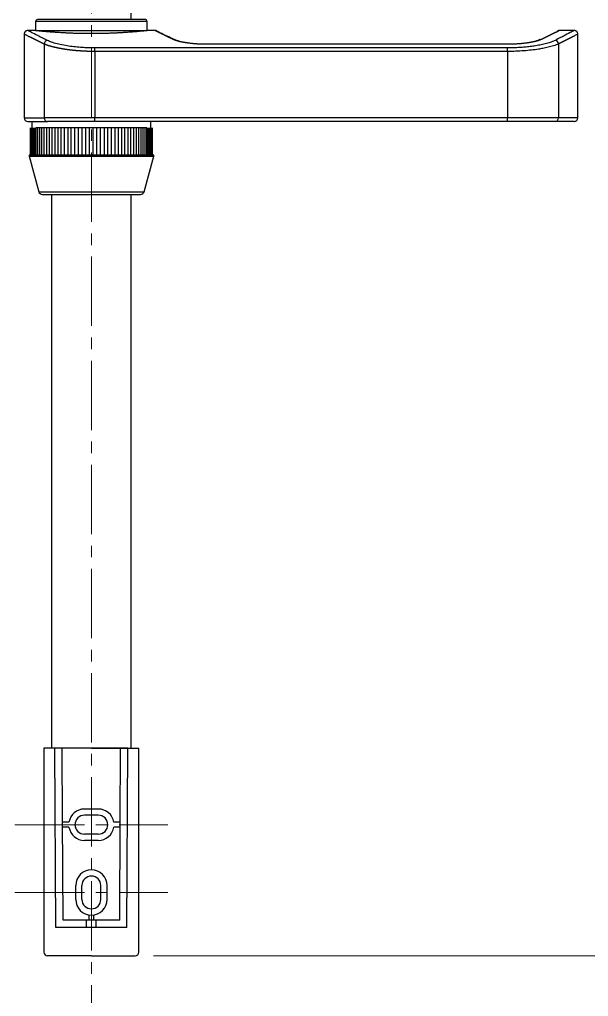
# Model space of a CAD drawing. Header units: millimetres. Extents: x 14 to 1202, y 28 to 1708.
# Drawn here: x 884.2 to 1040.2, y 414.2 to 682.3 of the extents above; entities that cross this region are included whole.
import ezdxf

# ---------------------------------------------------------------- set-up
doc = ezdxf.new("R2010")
doc.units = ezdxf.units.MM
doc.linetypes.add('CENTER2', pattern=[28.575, 19.05, -3.175, 3.175, -3.175])

msp = doc.modelspace()

# ---------------------------------------------------------------- linework, layer by layer
at = {"color": 1, "linetype": 'CENTER2', "lineweight": 18}
for p, q in [((903.85, 398.2), (903.85, 1137.52)), ((882.87, 461.34), (924.83, 461.34)), ((882.87, 442.74), (924.83, 442.74))]:
    msp.add_line(p, q, dxfattribs=at)
at = {"lineweight": 25}
for p, q in [((914.75, 682.34), (914.75, 833.33)), ((919.15, 681.84), (888.55, 681.84)), ((888.55, 681.84), (888.55, 679.34)), ((918.65, 682.34), (889.05, 682.34)), ((919.15, 679.34), (919.15, 681.84)), ((888.15, 679.34), (886.44, 679.34)), ((888.55, 679.34), (919.15, 679.34)), ((890.85, 679.34), (890.85, 679.07)), ((916.85, 679.07), (916.85, 679.34)), ((921.28, 679.34), (919.55, 679.34)), ((1036.26, 679.34), (1032.24, 679.34)), ((885.44, 678.38), (885.44, 655.34)), ((1037.26, 655.34), (1037.26, 678.36)), ((890.88, 675.61), (890.88, 655.34)), ((1018, 674.54), (904.79, 674.54)), ((904.79, 673.57), (904.79, 674.54)), ((904.79, 673.57), (904.79, 655.34)), ((1018, 673.57), (904.79, 673.57)), ((935.52, 675.57), (935.52, 675.55)), ((1018, 675.57), (935.52, 675.57)), ((1018, 675.55), (935.52, 675.55)), ((1018, 675.57), (1018, 675.55)), ((1018, 673.57), (1018, 674.54)), ((1018, 673.57), (1018, 655.34)), ((1031.96, 675.63), (1031.96, 655.34)), ((885.44, 655.34), (890.88, 655.34)), ((886.44, 654.34), (891.81, 654.34)), ((887.55, 654.34), (887.55, 652.64)), ((904.79, 655.34), (890.88, 655.34)), ((904.79, 654.34), (891.81, 654.34)), ((904.79, 654.34), (904.79, 655.34)), ((1018, 655.34), (904.79, 655.34)), ((1018, 654.34), (904.79, 654.34)), ((920.15, 652.64), (920.15, 654.34)), ((1018, 654.34), (1018, 655.34)), ((1031.96, 655.34), (1018, 655.34)), ((1031.03, 654.34), (1018, 654.34)), ((1036.26, 654.34), (1031.03, 654.34)), ((1037.26, 655.34), (1031.96, 655.34)), ((887.1, 652.64), (887.1, 645.14)), ((887.13, 652.64), (887.13, 645.14)), ((887.23, 652.64), (887.23, 645.14)), ((887.39, 652.64), (887.39, 645.14)), ((887.61, 652.64), (887.61, 645.14)), ((887.9, 652.64), (887.9, 645.14)), ((888.24, 652.64), (888.24, 645.14)), ((888.65, 652.64), (888.65, 645.14)), ((889.11, 652.64), (889.11, 645.14)), ((889.63, 652.64), (889.63, 645.14)), ((890.2, 652.64), (890.2, 645.14)), ((890.83, 652.64), (890.83, 645.14)), ((891.5, 652.64), (891.5, 645.14)), ((892.23, 652.64), (892.23, 645.14)), ((892.99, 652.64), (892.99, 645.14)), ((893.8, 652.64), (893.8, 645.14)), ((894.64, 652.64), (894.64, 645.14)), ((895.52, 652.64), (895.52, 645.14)), ((896.42, 652.64), (896.42, 645.14)), ((897.36, 652.64), (897.36, 645.14)), ((898.32, 645.14), (898.32, 652.64)), ((899.3, 645.14), (899.3, 652.64)), ((900.28, 645.14), (900.28, 652.64)), ((901.3, 645.14), (901.3, 652.64)), ((902.3, 645.14), (902.3, 652.64)), ((903.34, 645.14), (903.34, 652.64)), ((904.35, 645.14), (904.35, 652.64)), ((905.39, 645.14), (905.39, 652.64)), ((906.39, 645.14), (906.39, 652.64)), ((907.41, 645.14), (907.41, 652.64)), ((908.39, 645.14), (908.39, 652.64)), ((909.37, 645.14), (909.37, 652.64)), ((910.33, 645.14), (910.33, 652.64)), ((911.27, 645.14), (911.27, 652.64)), ((912.18, 645.14), (912.18, 652.64)), ((913.06, 645.14), (913.06, 652.64)), ((913.9, 645.14), (913.9, 652.64)), ((914.71, 645.14), (914.71, 652.64)), ((915.47, 645.14), (915.47, 652.64)), ((916.2, 645.14), (916.2, 652.64)), ((916.87, 645.14), (916.87, 652.64)), ((917.5, 645.14), (917.5, 652.64)), ((918.07, 645.14), (918.07, 652.64)), ((918.59, 645.14), (918.59, 652.64)), ((919.05, 645.14), (919.05, 652.64)), ((919.46, 645.14), (919.46, 652.64)), ((919.81, 645.14), (919.81, 652.64)), ((920.09, 645.14), (920.09, 652.64)), ((920.31, 645.14), (920.31, 652.64)), ((920.47, 645.14), (920.47, 652.64)), ((920.57, 645.14), (920.57, 652.64)), ((920.6, 645.14), (920.6, 652.64)), ((920.95, 645.14), (886.75, 645.14)), ((886.75, 645.14), (886.75, 644.84)), ((886.75, 644.84), (920.95, 644.84)), ((886.75, 644.84), (889.4, 635.08)), ((918.3, 635.08), (920.95, 644.84)), ((920.95, 644.84), (920.95, 645.14)), ((889.4, 635.08), (918.3, 635.08)), ((890.37, 634.34), (917.34, 634.34)), ((892.95, 634.35), (892.95, 482.34)), ((914.75, 482.34), (914.75, 634.35)), ((903.85, 482.34), (890.85, 482.34)), ((890.85, 482.34), (890.85, 426.34)), ((903.85, 482.34), (916.85, 482.34)), ((916.85, 426.34), (916.85, 482.34)), ((903.85, 425.34), (891.85, 425.34)), ((903.85, 425.34), (915.85, 425.34))]:
    msp.add_line(p, q, dxfattribs=at)
for p, q in [((913.85, 482.34), (893.85, 482.34)), ((894.1, 433.14), (893.85, 482.34)), ((895.95, 462.04), (895.85, 482.35)), ((911.75, 462.04), (911.85, 482.35)), ((913.6, 433.14), (913.85, 482.34)), ((905.75, 465.64), (901.95, 465.64)), ((905.75, 463.94), (901.95, 463.94)), ((897.71, 462.04), (895.94, 462.04)), ((896.09, 435.14), (895.95, 462.84)), ((911.76, 462.04), (909.99, 462.04)), ((911.61, 435.14), (911.75, 462.84)), ((897.71, 460.64), (895.95, 460.64)), ((905.75, 458.74), (901.95, 458.74)), ((911.76, 460.64), (909.99, 460.64)), ((905.75, 457.04), (901.95, 457.04)), ((899.55, 440.84), (899.55, 444.64)), ((901.25, 440.84), (901.25, 444.64)), ((906.45, 440.84), (906.45, 444.64)), ((908.15, 440.84), (908.15, 444.64)), ((911.61, 435.14), (896.09, 435.14)), ((902.5, 433.14), (902.5, 435.14)), ((903.2, 435.14), (903.2, 436.59)), ((904.5, 435.14), (904.5, 436.59)), ((905.2, 433.14), (905.2, 435.14)), ((913.6, 433.14), (894.1, 433.14))]:
    msp.add_line(p, q)
at = {"color": 3, "lineweight": 13}
msp.add_line((920.85, 425.34), (1078.72, 425.34), dxfattribs=at)
at = {"lineweight": 25}
for centre, radius, start, end in [((889.05, 681.84), 0.5, 90, 180), ((918.65, 681.84), 0.5, 0, 90), ((919.55, 679.14), 0.2, 90, 111.1303), ((886.44, 655.34), 1, 180, 270), ((1036.26, 655.34), 1, 270, 0), ((890.37, 635.34), 1, 195.1858, 270), ((917.34, 635.34), 1, 270, 344.8142), ((891.85, 426.34), 1, 180, 270), ((915.85, 426.34), 1, 270, 0)]:
    msp.add_arc(centre, radius, start, end, dxfattribs=at)
for centre, radius, start, end in [((901.95, 461.34), 4.3, 90, 170.6311), ((901.95, 461.34), 2.6, 90, 270), ((905.75, 461.34), 4.3, 9.3689, 90), ((905.75, 461.34), 2.6, 270, 90), ((901.95, 461.34), 4.3, 189.3689, 270), ((905.75, 461.34), 4.3, 270, 350.6311), ((903.85, 444.64), 4.3, 0, 180), ((903.85, 444.64), 2.6, 0, 180), ((903.85, 440.84), 4.3, 180, 0), ((903.85, 440.84), 2.6, 180, 0)]:
    msp.add_arc(centre, radius, start, end)
for centre, major_axis, ratio, start_param, end_param in [((891.81, 675.61), (-0.443, -0.896), 0.912405, 3.638356, 5.13632), ((926.22, 675.91), (-0.43, -0.903), 0.916872, 3.13492, 3.620792), ((1027.31, 675.91), (0.43, -0.903), 0.916872, 2.662393, 3.145142), ((1031.03, 675.63), (0.45, -0.893), 0.915262, 1.138541, 2.638185), ((891.81, 655.34), (0, -1), 0.927808, 4.712389, 6.283185), ((1031.03, 655.34), (0, -1), 0.930691, 0, 1.570796)]:
    msp.add_ellipse(centre, major_axis=major_axis, ratio=ratio, start_param=start_param, end_param=end_param, dxfattribs=at)
for points, knots in [([(886.44, 679.34), (886.31, 679.34), (886.12, 679.3), (885.88, 679.18), (885.72, 679.05), (885.59, 678.88), (885.47, 678.65), (885.44, 678.46), (885.44, 678.33)], [0, 0, 0, 0, 0.239723, 0.368805, 0.500585, 0.63228, 0.761116, 1, 1, 1, 1]), ([(891.81, 676.59), (890.78, 677.1), (889.07, 677.97), (887.34, 678.86), (886.57, 679.27), (886.44, 679.34), (886.44, 679.34)], [0, 0, 0, 0, 0.292811, 0.566033, 0.836939, 1, 1, 1, 1]), ([(919.55, 679.34), (919.55, 679.34), (919.55, 679.34), (919.55, 679.34), (919.55, 679.34), (919.55, 679.34), (919.55, 679.34), (919.55, 679.34), (919.54, 679.34), (919.54, 679.34), (919.54, 679.34), (919.54, 679.34), (919.53, 679.34), (919.53, 679.34), (919.53, 679.34), (919.52, 679.33), (919.52, 679.33), (919.52, 679.33), (919.5, 679.33), (919.48, 679.33), (919.44, 679.33), (919.4, 679.32), (919.37, 679.32), (919.34, 679.31), (919.3, 679.31), (919.27, 679.31), (919.23, 679.3), (919.18, 679.3), (919.14, 679.29), (919.09, 679.29), (919.01, 679.28), (918.88, 679.27), (918.71, 679.25), (918.54, 679.23), (918.39, 679.21), (918.23, 679.2), (918.06, 679.18), (917.87, 679.16), (917.55, 679.13), (917.06, 679.09), (916.49, 679.03), (916.03, 678.99), (915.72, 678.97), (915.39, 678.94), (915.05, 678.91), (914.62, 678.88), (914.09, 678.84), (913.45, 678.8), (912.9, 678.76), (912.44, 678.73), (912.09, 678.71), (911.74, 678.69), (911.37, 678.67), (911, 678.65), (910.38, 678.62), (909.5, 678.58), (908.58, 678.55), (907.92, 678.53), (907.53, 678.52), (907.13, 678.51), (906.73, 678.5), (906.33, 678.49), (905.89, 678.49), (905.43, 678.48), (904.97, 678.48), (904.56, 678.47), (904.26, 678.47), (904.01, 678.47), (903.83, 678.47), (903.63, 678.47), (903.42, 678.47), (903.18, 678.47), (902.93, 678.47), (902.68, 678.48), (902.43, 678.48), (902.18, 678.48), (901.93, 678.48), (901.68, 678.49), (901.43, 678.49), (901.18, 678.5), (900.93, 678.5), (900.4, 678.51), (899.6, 678.53), (898.54, 678.57), (897.7, 678.6), (897.06, 678.63), (896.62, 678.66), (896.19, 678.68), (895.7, 678.71), (895.15, 678.74), (894.55, 678.78), (894.06, 678.81), (893.68, 678.84), (893.38, 678.86), (893.09, 678.88), (892.81, 678.9), (892.53, 678.92), (892.31, 678.94), (892.13, 678.95), (892, 678.97), (891.87, 678.98), (891.73, 678.99), (891.6, 679), (891.39, 679.02), (891.1, 679.04), (890.8, 679.07), (890.54, 679.09), (890.34, 679.11), (890.14, 679.13), (889.95, 679.15), (889.78, 679.17), (889.64, 679.18), (889.52, 679.19), (889.44, 679.2), (889.35, 679.21), (889.27, 679.22), (889.19, 679.23), (889.11, 679.24), (889.04, 679.24), (888.97, 679.25), (888.9, 679.26), (888.83, 679.27), (888.75, 679.27), (888.68, 679.28), (888.61, 679.29), (888.55, 679.29), (888.49, 679.3), (888.43, 679.31), (888.38, 679.31), (888.35, 679.32), (888.32, 679.32), (888.3, 679.32), (888.29, 679.32), (888.27, 679.32), (888.26, 679.33), (888.24, 679.33), (888.23, 679.33), (888.22, 679.33), (888.21, 679.33), (888.2, 679.33), (888.19, 679.33), (888.18, 679.33), (888.17, 679.34), (888.17, 679.34), (888.16, 679.34), (888.16, 679.34), (888.16, 679.34), (888.15, 679.34), (888.15, 679.34), (888.15, 679.34), (888.15, 679.34)], [0, 0, 0, 0, 0.001339, 0.002677, 0.004015, 0.005352, 0.006689, 0.008025, 0.00936, 0.010695, 0.01203, 0.013364, 0.014698, 0.016032, 0.017365, 0.018698, 0.020031, 0.021363, 0.022695, 0.031262, 0.03999, 0.044334, 0.048556, 0.052658, 0.056641, 0.060804, 0.064951, 0.069083, 0.073199, 0.077301, 0.081389, 0.093804, 0.10635, 0.114774, 0.123199, 0.131629, 0.140071, 0.148531, 0.157015, 0.182266, 0.207421, 0.217454, 0.227458, 0.237442, 0.247417, 0.257391, 0.274053, 0.290729, 0.307465, 0.315847, 0.324239, 0.332649, 0.341082, 0.349544, 0.358041, 0.383276, 0.40828, 0.416564, 0.424837, 0.433105, 0.441375, 0.449651, 0.45794, 0.468027, 0.47811, 0.485591, 0.492946, 0.496637, 0.500438, 0.504349, 0.508371, 0.513493, 0.518609, 0.523719, 0.528827, 0.533932, 0.539036, 0.54414, 0.549246, 0.554355, 0.559469, 0.564588, 0.587119, 0.609625, 0.632222, 0.642174, 0.652122, 0.662078, 0.672051, 0.68681, 0.70155, 0.716304, 0.724309, 0.732238, 0.740095, 0.748034, 0.756032, 0.764095, 0.76814, 0.772227, 0.776356, 0.780529, 0.784746, 0.789007, 0.801493, 0.813831, 0.821847, 0.829944, 0.838127, 0.846058, 0.853811, 0.861393, 0.86581, 0.870231, 0.874658, 0.879091, 0.883531, 0.887979, 0.892436, 0.896902, 0.901379, 0.905867, 0.911459, 0.917059, 0.922671, 0.928294, 0.933932, 0.939586, 0.945258, 0.95095, 0.953419, 0.955887, 0.958351, 0.960814, 0.963274, 0.965731, 0.968187, 0.970641, 0.973094, 0.975545, 0.977994, 0.980442, 0.982889, 0.985335, 0.987781, 0.990225, 0.992669, 0.995113, 0.997557, 1, 1, 1, 1]), ([(926.22, 676.89), (926.2, 676.9), (926.17, 676.92), (926.12, 676.94), (926.07, 676.96), (926.03, 676.98), (925.98, 677.01), (925.93, 677.03), (925.89, 677.05), (925.84, 677.08), (925.79, 677.1), (925.75, 677.12), (925.7, 677.14), (925.65, 677.16), (925.61, 677.19), (925.56, 677.21), (925.52, 677.23), (925.47, 677.25), (925.43, 677.27), (925.38, 677.29), (925.34, 677.32), (925.3, 677.34), (925.25, 677.36), (925.21, 677.38), (925.17, 677.4), (925.12, 677.42), (925.08, 677.44), (925.04, 677.46), (925, 677.48), (924.95, 677.5), (924.91, 677.52), (924.87, 677.54), (924.83, 677.57), (924.79, 677.59), (924.75, 677.61), (924.7, 677.63), (924.66, 677.65), (924.62, 677.66), (924.58, 677.68), (924.54, 677.7), (924.5, 677.72), (924.46, 677.74), (924.42, 677.76), (924.39, 677.78), (924.35, 677.8), (924.31, 677.82), (924.27, 677.84), (924.23, 677.86), (924.19, 677.88), (924.16, 677.89), (924.12, 677.91), (924.08, 677.93), (923.94, 678), (923.7, 678.12), (923.37, 678.28), (923.08, 678.43), (922.8, 678.56), (922.58, 678.68), (922.39, 678.77), (922.24, 678.85), (922.1, 678.92), (921.96, 678.98), (921.84, 679.04), (921.73, 679.1), (921.62, 679.16), (921.51, 679.21), (921.42, 679.26), (921.34, 679.3), (921.29, 679.32), (921.27, 679.33), (921.26, 679.34), (921.26, 679.34), (921.26, 679.34)], [0, 0, 0, 0, 0.00497, 0.00994, 0.01491, 0.019881, 0.024852, 0.029824, 0.034796, 0.039769, 0.044742, 0.049716, 0.05469, 0.059664, 0.06464, 0.069616, 0.074592, 0.079569, 0.084547, 0.089525, 0.094504, 0.099484, 0.104465, 0.109446, 0.114427, 0.11941, 0.124393, 0.129377, 0.134362, 0.139348, 0.144334, 0.149322, 0.15431, 0.159299, 0.164289, 0.169279, 0.174271, 0.179264, 0.184257, 0.189252, 0.194247, 0.199243, 0.204241, 0.209239, 0.214239, 0.219239, 0.224241, 0.229244, 0.234247, 0.239252, 0.244258, 0.249265, 0.254274, 0.302586, 0.350588, 0.398293, 0.445717, 0.492874, 0.526231, 0.559658, 0.59316, 0.626741, 0.660408, 0.694164, 0.728014, 0.775261, 0.822221, 0.868908, 0.915337, 0.961522, 0.990449, 1, 1, 1, 1]), ([(921.94, 679.07), (921.89, 679.12), (921.77, 679.21), (921.58, 679.29), (921.41, 679.33), (921.3, 679.34), (921.27, 679.34)], [0, 0, 0, 0, 0.293607, 0.5803, 0.854238, 1, 1, 1, 1]), ([(926.54, 676.85), (925.83, 677.19), (924.51, 677.83), (923.03, 678.55), (922.14, 678.99), (921.94, 679.08), (921.94, 679.07)], [0, 0, 0, 0, 0.23632, 0.497131, 0.757809, 1, 1, 1, 1]), ([(1032.26, 679.34), (1032.26, 679.34), (1032.26, 679.34), (1032.25, 679.33), (1032.23, 679.32), (1032.21, 679.31), (1032.17, 679.29), (1032.13, 679.27), (1032.08, 679.24), (1032.02, 679.21), (1031.95, 679.18), (1031.87, 679.14), (1031.78, 679.1), (1031.69, 679.05), (1031.59, 679), (1031.47, 678.94), (1031.35, 678.88), (1031.25, 678.83), (1031.18, 678.79), (1031.14, 678.77), (1031.09, 678.75), (1031.05, 678.73), (1031, 678.7), (1030.95, 678.68), (1030.9, 678.66), (1030.85, 678.63), (1030.8, 678.61), (1030.75, 678.58), (1030.7, 678.55), (1030.65, 678.53), (1030.6, 678.5), (1030.54, 678.47), (1030.49, 678.45), (1030.43, 678.42), (1030.37, 678.39), (1030.32, 678.36), (1030.26, 678.33), (1030.2, 678.3), (1030.14, 678.27), (1030.08, 678.24), (1030.01, 678.21), (1029.95, 678.18), (1029.89, 678.15), (1029.82, 678.12), (1029.76, 678.09), (1029.69, 678.05), (1029.62, 678.02), (1029.56, 677.99), (1029.49, 677.95), (1029.42, 677.92), (1029.35, 677.88), (1029.28, 677.85), (1029.2, 677.81), (1029.13, 677.78), (1029.06, 677.74), (1028.98, 677.7), (1028.91, 677.67), (1028.83, 677.63), (1028.75, 677.59), (1028.67, 677.55), (1028.59, 677.52), (1028.51, 677.48), (1028.43, 677.44), (1028.35, 677.4), (1028.27, 677.36), (1028.19, 677.32), (1028.1, 677.28), (1028.02, 677.24), (1027.93, 677.19), (1027.84, 677.15), (1027.76, 677.11), (1027.67, 677.07), (1027.58, 677.02), (1027.49, 676.98), (1027.4, 676.94), (1027.34, 676.91), (1027.31, 676.89)], [0, 0, 0, 0, 0.019347, 0.048247, 0.077137, 0.10602, 0.134902, 0.163784, 0.19267, 0.221564, 0.250469, 0.279388, 0.308324, 0.337282, 0.366264, 0.395273, 0.424314, 0.453389, 0.46279, 0.472189, 0.481587, 0.490984, 0.50038, 0.509775, 0.51917, 0.528564, 0.537958, 0.547352, 0.556745, 0.566138, 0.575531, 0.584924, 0.594318, 0.603711, 0.613106, 0.6225, 0.631896, 0.641292, 0.650689, 0.660087, 0.669486, 0.678886, 0.688288, 0.697691, 0.707096, 0.716502, 0.72591, 0.73532, 0.744732, 0.754146, 0.763562, 0.772981, 0.782402, 0.791825, 0.801251, 0.81068, 0.820112, 0.829546, 0.838984, 0.848425, 0.857869, 0.867317, 0.876768, 0.886223, 0.895681, 0.905143, 0.914609, 0.92408, 0.933554, 0.943033, 0.952516, 0.962003, 0.971495, 0.980992, 0.990494, 1, 1, 1, 1]), ([(1036.26, 679.34), (1036.26, 679.34), (1036.19, 679.3), (1035.59, 678.98), (1033.9, 678.08), (1032.1, 677.15), (1031.03, 676.61)], [0, 0, 0, 0, 0.101906, 0.385066, 0.685888, 1, 1, 1, 1]), ([(1032.34, 679.33), (1032.27, 679.34), (1032.14, 679.34), (1031.94, 679.29), (1031.75, 679.21), (1031.64, 679.12), (1031.58, 679.07)], [0, 0, 0, 0, 0.231173, 0.477721, 0.735749, 1, 1, 1, 1]), ([(1037.26, 678.33), (1037.26, 678.46), (1037.23, 678.65), (1037.11, 678.88), (1036.98, 679.05), (1036.82, 679.18), (1036.58, 679.3), (1036.39, 679.34), (1036.26, 679.34)], [0, 0, 0, 0, 0.238848, 0.367678, 0.499377, 0.631166, 0.760259, 1, 1, 1, 1]), ([(890.88, 675.61), (890.86, 675.62), (890.83, 675.63), (890.77, 675.66), (890.72, 675.68), (890.67, 675.71), (890.62, 675.73), (890.57, 675.76), (890.52, 675.78), (890.47, 675.81), (890.42, 675.83), (890.37, 675.85), (890.32, 675.88), (890.28, 675.9), (890.23, 675.93), (890.18, 675.95), (890.13, 675.97), (890.08, 676), (890.04, 676.02), (889.99, 676.04), (889.94, 676.07), (889.9, 676.09), (889.85, 676.11), (889.8, 676.13), (889.76, 676.16), (889.71, 676.18), (889.67, 676.2), (889.62, 676.22), (889.58, 676.25), (889.53, 676.27), (889.49, 676.29), (889.45, 676.31), (889.4, 676.33), (889.36, 676.36), (889.32, 676.38), (889.27, 676.4), (889.23, 676.42), (889.19, 676.44), (889.15, 676.46), (889.1, 676.48), (889.06, 676.5), (889.02, 676.52), (888.98, 676.54), (888.94, 676.56), (888.9, 676.58), (888.86, 676.6), (888.82, 676.62), (888.78, 676.64), (888.74, 676.66), (888.7, 676.68), (888.66, 676.7), (888.62, 676.72), (888.59, 676.74), (888.55, 676.76), (888.51, 676.78), (888.47, 676.8), (888.43, 676.82), (888.4, 676.84), (888.36, 676.85), (888.32, 676.87), (888.29, 676.89), (888.25, 676.91), (888.22, 676.93), (888.18, 676.94), (888.14, 676.96), (888.11, 676.98), (888.07, 677), (888.04, 677.01), (888.01, 677.03), (887.97, 677.05), (887.94, 677.07), (887.9, 677.08), (887.87, 677.1), (887.84, 677.12), (887.8, 677.13), (887.77, 677.15), (887.74, 677.17), (887.71, 677.18), (887.68, 677.2), (887.64, 677.21), (887.61, 677.23), (887.58, 677.25), (887.55, 677.26), (887.52, 677.28), (887.49, 677.29), (887.46, 677.31), (887.43, 677.32), (887.4, 677.34), (887.37, 677.35), (887.34, 677.37), (887.31, 677.38), (887.28, 677.4), (887.26, 677.41), (887.23, 677.43), (887.2, 677.44), (887.17, 677.45), (887.14, 677.47), (887.12, 677.48), (887.09, 677.5), (887.06, 677.51), (887.04, 677.52), (887.01, 677.54), (886.98, 677.55), (886.96, 677.56), (886.93, 677.57), (886.91, 677.59), (886.88, 677.6), (886.86, 677.61), (886.71, 677.69), (886.47, 677.81), (886.17, 677.96), (885.92, 678.09), (885.73, 678.19), (885.58, 678.27), (885.48, 678.32), (885.45, 678.34), (885.44, 678.34), (885.44, 678.34)], [0, 0, 0, 0, 0.00487, 0.009736, 0.014598, 0.019456, 0.024309, 0.029159, 0.034004, 0.038846, 0.043684, 0.048517, 0.053346, 0.058172, 0.062993, 0.06781, 0.072623, 0.077433, 0.082238, 0.087039, 0.091836, 0.096629, 0.101418, 0.106203, 0.110984, 0.115761, 0.120534, 0.125303, 0.130068, 0.134829, 0.139586, 0.144339, 0.149088, 0.153833, 0.158574, 0.163311, 0.168044, 0.172773, 0.177498, 0.182219, 0.186936, 0.191649, 0.196358, 0.201064, 0.205765, 0.210462, 0.215155, 0.219845, 0.22453, 0.229212, 0.233889, 0.238563, 0.243232, 0.247898, 0.25256, 0.257217, 0.261871, 0.266521, 0.271167, 0.275809, 0.280448, 0.285082, 0.289712, 0.294339, 0.298961, 0.30358, 0.308194, 0.312805, 0.317412, 0.322015, 0.326614, 0.33121, 0.335801, 0.340388, 0.344972, 0.349552, 0.354128, 0.3587, 0.363268, 0.367832, 0.372393, 0.376949, 0.381502, 0.386051, 0.390596, 0.395137, 0.399674, 0.404207, 0.408737, 0.413263, 0.417785, 0.422303, 0.426817, 0.431328, 0.435835, 0.440337, 0.444836, 0.449332, 0.453823, 0.458311, 0.462795, 0.467275, 0.471751, 0.476223, 0.480692, 0.485157, 0.489618, 0.494075, 0.498529, 0.56712, 0.635346, 0.703217, 0.770745, 0.837941, 0.904818, 0.971385, 1, 1, 1, 1]), ([(904.79, 674.54), (904.28, 674.54), (903.24, 674.55), (901.62, 674.63), (899.89, 674.76), (898.04, 674.98), (896.17, 675.28), (894.39, 675.67), (892.88, 676.12), (892.12, 676.43), (891.81, 676.59)], [0, 0, 0, 0, 0.091166, 0.185923, 0.293238, 0.414065, 0.54902, 0.695805, 0.848365, 1, 1, 1, 1]), ([(935.52, 675.55), (935.51, 675.55), (935.47, 675.55), (935.42, 675.55), (935.36, 675.55), (935.31, 675.55), (935.26, 675.55), (935.2, 675.55), (935.15, 675.55), (935.1, 675.55), (935.05, 675.55), (934.99, 675.55), (934.94, 675.55), (934.89, 675.55), (934.84, 675.55), (934.79, 675.55), (934.74, 675.55), (934.68, 675.55), (934.63, 675.55), (934.58, 675.55), (934.53, 675.56), (934.48, 675.56), (934.43, 675.56), (934.38, 675.56), (934.33, 675.56), (934.28, 675.56), (934.23, 675.56), (934.18, 675.56), (934.13, 675.57), (934.08, 675.57), (934.03, 675.57), (933.98, 675.57), (933.93, 675.57), (933.88, 675.57), (933.84, 675.58), (933.79, 675.58), (933.74, 675.58), (933.69, 675.58), (933.64, 675.58), (933.59, 675.59), (933.55, 675.59), (933.5, 675.59), (933.45, 675.59), (933.4, 675.59), (933.36, 675.6), (933.31, 675.6), (933.26, 675.6), (933.13, 675.61), (932.9, 675.62), (932.58, 675.65), (932.26, 675.67), (931.94, 675.7), (931.62, 675.73), (931.3, 675.76), (930.99, 675.8), (930.72, 675.83), (930.51, 675.86), (930.36, 675.88), (930.2, 675.9), (930.05, 675.92), (929.9, 675.94), (929.75, 675.97), (929.6, 675.99), (929.46, 676.01), (929.32, 676.04), (929.18, 676.06), (929.04, 676.09), (928.91, 676.11), (928.77, 676.14), (928.64, 676.17), (928.51, 676.19), (928.38, 676.22), (928.26, 676.25), (928.15, 676.27), (928.07, 676.29), (928.01, 676.31), (927.95, 676.32), (927.89, 676.34), (927.83, 676.35), (927.77, 676.36), (927.72, 676.38), (927.66, 676.39), (927.6, 676.41), (927.55, 676.42), (927.49, 676.44), (927.44, 676.45), (927.39, 676.47), (927.33, 676.48), (927.28, 676.5), (927.23, 676.52), (927.18, 676.53), (927.13, 676.55), (927.08, 676.56), (927.03, 676.58), (926.99, 676.59), (926.94, 676.61), (926.89, 676.62), (926.85, 676.64), (926.8, 676.65), (926.76, 676.67), (926.71, 676.69), (926.67, 676.7), (926.63, 676.72), (926.59, 676.73), (926.55, 676.75), (926.51, 676.76), (926.47, 676.78), (926.43, 676.8), (926.39, 676.81), (926.36, 676.83), (926.32, 676.84), (926.29, 676.86), (926.25, 676.88), (926.23, 676.89), (926.22, 676.89)], [0, 0, 0, 0, 0.004443, 0.008873, 0.013289, 0.017693, 0.022085, 0.026463, 0.030829, 0.035183, 0.039525, 0.043854, 0.048171, 0.052476, 0.056769, 0.06105, 0.06532, 0.069577, 0.073824, 0.078059, 0.082283, 0.086495, 0.090697, 0.094887, 0.099067, 0.103236, 0.107394, 0.111542, 0.115679, 0.119806, 0.123923, 0.12803, 0.132127, 0.136214, 0.140291, 0.144359, 0.148418, 0.152467, 0.156507, 0.160538, 0.164559, 0.168573, 0.172577, 0.176573, 0.18056, 0.184539, 0.18851, 0.192473, 0.219797, 0.247389, 0.27529, 0.303535, 0.332162, 0.361205, 0.390698, 0.420672, 0.435857, 0.451006, 0.466124, 0.481216, 0.496286, 0.511341, 0.526385, 0.541423, 0.55646, 0.571501, 0.586551, 0.601616, 0.6167, 0.631808, 0.646945, 0.662116, 0.677326, 0.69258, 0.700354, 0.708115, 0.715865, 0.723604, 0.731332, 0.73905, 0.746759, 0.75446, 0.762152, 0.769837, 0.777515, 0.785187, 0.792853, 0.800515, 0.808172, 0.815825, 0.823475, 0.831123, 0.838768, 0.846413, 0.854057, 0.861701, 0.869346, 0.876991, 0.884639, 0.892289, 0.899943, 0.9076, 0.915261, 0.922927, 0.930599, 0.938278, 0.945963, 0.953655, 0.961356, 0.969065, 0.976783, 0.984511, 0.99225, 1, 1, 1, 1]), ([(935.52, 675.57), (934.52, 675.57), (932.63, 675.63), (930.01, 675.91), (927.92, 676.34), (926.99, 676.65), (926.64, 676.82)], [0, 0, 0, 0, 0.251024, 0.501011, 0.750608, 1, 1, 1, 1]), ([(1027.31, 676.89), (1027.3, 676.89), (1027.29, 676.88), (1027.27, 676.88), (1027.25, 676.87), (1027.23, 676.86), (1027.21, 676.85), (1027.19, 676.84), (1027.18, 676.83), (1027.16, 676.82), (1027.14, 676.82), (1027.12, 676.81), (1027.09, 676.8), (1027.07, 676.79), (1027.05, 676.78), (1027.03, 676.77), (1027.01, 676.76), (1026.99, 676.76), (1026.97, 676.75), (1026.95, 676.74), (1026.92, 676.73), (1026.9, 676.72), (1026.88, 676.71), (1026.85, 676.7), (1026.83, 676.7), (1026.81, 676.69), (1026.78, 676.68), (1026.76, 676.67), (1026.73, 676.66), (1026.71, 676.65), (1026.68, 676.64), (1026.66, 676.63), (1026.63, 676.63), (1026.61, 676.62), (1026.58, 676.61), (1026.56, 676.6), (1026.48, 676.57), (1026.35, 676.53), (1026.17, 676.48), (1025.97, 676.42), (1025.77, 676.37), (1025.6, 676.33), (1025.45, 676.29), (1025.33, 676.26), (1025.2, 676.23), (1025.08, 676.21), (1024.95, 676.18), (1024.82, 676.15), (1024.69, 676.13), (1024.56, 676.1), (1024.42, 676.08), (1024.28, 676.05), (1024.14, 676.03), (1024, 676), (1023.86, 675.98), (1023.71, 675.96), (1023.56, 675.93), (1023.41, 675.91), (1023.24, 675.89), (1023.04, 675.86), (1022.82, 675.83), (1022.6, 675.81), (1022.37, 675.78), (1022.14, 675.75), (1021.93, 675.73), (1021.74, 675.71), (1021.57, 675.7), (1021.4, 675.68), (1021.22, 675.67), (1021.05, 675.66), (1020.84, 675.64), (1020.61, 675.63), (1020.34, 675.61), (1020.08, 675.6), (1019.81, 675.58), (1019.6, 675.58), (1019.45, 675.57), (1019.35, 675.57), (1019.25, 675.56), (1019.16, 675.56), (1019.06, 675.56), (1018.97, 675.56), (1018.87, 675.55), (1018.77, 675.55), (1018.68, 675.55), (1018.58, 675.55), (1018.48, 675.55), (1018.39, 675.55), (1018.29, 675.55), (1018.19, 675.55), (1018.1, 675.55), (1018.03, 675.55), (1018, 675.55)], [0, 0, 0, 0, 0.004091, 0.008187, 0.012289, 0.016395, 0.020506, 0.024623, 0.028745, 0.032873, 0.037006, 0.041145, 0.04529, 0.04944, 0.053597, 0.05776, 0.061929, 0.066104, 0.070286, 0.074474, 0.078669, 0.082871, 0.087079, 0.091295, 0.095517, 0.099747, 0.103983, 0.108227, 0.112479, 0.116737, 0.121004, 0.125278, 0.12956, 0.13385, 0.138148, 0.142453, 0.146767, 0.175164, 0.203132, 0.2307, 0.257897, 0.284753, 0.299942, 0.315087, 0.330193, 0.345266, 0.360309, 0.375327, 0.390326, 0.405309, 0.420283, 0.435251, 0.450219, 0.465192, 0.480173, 0.495169, 0.510184, 0.525223, 0.54029, 0.561336, 0.582417, 0.603545, 0.624735, 0.646002, 0.667359, 0.682443, 0.697595, 0.712821, 0.728126, 0.743516, 0.758996, 0.781575, 0.804098, 0.826581, 0.849043, 0.871502, 0.879586, 0.887659, 0.895722, 0.903775, 0.911821, 0.919859, 0.92789, 0.935915, 0.943936, 0.951951, 0.959964, 0.967973, 0.975981, 0.983987, 0.991993, 1, 1, 1, 1]), ([(1026.88, 676.82), (1026.53, 676.65), (1025.61, 676.34), (1023.51, 675.91), (1020.89, 675.63), (1019, 675.57), (1018, 675.57)], [0, 0, 0, 0, 0.249398, 0.498981, 0.748931, 1, 1, 1, 1]), ([(1031.03, 676.61), (1030.74, 676.46), (1030.05, 676.17), (1028.75, 675.77), (1027.29, 675.42), (1025.76, 675.13), (1024.24, 674.91), (1022.77, 674.75), (1021.29, 674.63), (1019.71, 674.56), (1018.59, 674.54), (1018, 674.54)], [0, 0, 0, 0, 0.144052, 0.276847, 0.401886, 0.516601, 0.620691, 0.714112, 0.802165, 0.894583, 1, 1, 1, 1]), ([(1037.26, 678.34), (1037.26, 678.34), (1037.26, 678.34), (1037.23, 678.32), (1037.08, 678.24), (1036.84, 678.11), (1036.49, 677.94), (1036.18, 677.77), (1035.99, 677.67), (1035.94, 677.65), (1035.89, 677.63), (1035.85, 677.6), (1035.8, 677.58), (1035.75, 677.55), (1035.7, 677.52), (1035.65, 677.5), (1035.6, 677.47), (1035.54, 677.44), (1035.49, 677.42), (1035.44, 677.39), (1035.38, 677.36), (1035.32, 677.33), (1035.27, 677.3), (1035.21, 677.27), (1035.15, 677.24), (1035.09, 677.21), (1035.03, 677.18), (1034.97, 677.15), (1034.91, 677.12), (1034.84, 677.08), (1034.78, 677.05), (1034.71, 677.02), (1034.65, 676.98), (1034.58, 676.95), (1034.51, 676.91), (1034.44, 676.88), (1034.37, 676.84), (1034.3, 676.81), (1034.23, 676.77), (1034.16, 676.73), (1034.09, 676.7), (1034.01, 676.66), (1033.94, 676.62), (1033.86, 676.58), (1033.79, 676.54), (1033.71, 676.51), (1033.63, 676.47), (1033.55, 676.43), (1033.47, 676.38), (1033.39, 676.34), (1033.31, 676.3), (1033.22, 676.26), (1033.14, 676.22), (1033.05, 676.18), (1032.97, 676.13), (1032.88, 676.09), (1032.79, 676.04), (1032.7, 676), (1032.61, 675.95), (1032.52, 675.91), (1032.43, 675.86), (1032.34, 675.82), (1032.25, 675.77), (1032.15, 675.72), (1032.06, 675.68), (1031.99, 675.64), (1031.96, 675.63)], [0, 0, 0, 0, 0.000043, 0.095067, 0.190266, 0.285671, 0.381315, 0.47723, 0.485935, 0.494651, 0.503377, 0.512113, 0.52086, 0.529618, 0.538385, 0.547164, 0.555953, 0.564753, 0.573563, 0.582384, 0.591215, 0.600058, 0.60891, 0.617774, 0.626648, 0.635534, 0.64443, 0.653336, 0.662254, 0.671182, 0.680121, 0.689072, 0.698033, 0.707005, 0.715988, 0.724981, 0.733986, 0.743002, 0.752029, 0.761067, 0.770116, 0.779176, 0.788248, 0.79733, 0.806424, 0.815528, 0.824644, 0.833772, 0.84291, 0.85206, 0.861221, 0.870393, 0.879576, 0.888771, 0.897977, 0.907195, 0.916424, 0.925664, 0.934916, 0.944179, 0.953454, 0.96274, 0.972038, 0.981347, 0.990668, 1, 1, 1, 1]), ([(904.79, 673.57), (904.78, 673.57), (904.74, 673.57), (904.68, 673.57), (904.62, 673.57), (904.56, 673.57), (904.5, 673.57), (904.44, 673.57), (904.38, 673.57), (904.32, 673.57), (904.26, 673.57), (904.2, 673.57), (904.14, 673.57), (904.08, 673.58), (904.02, 673.58), (903.96, 673.58), (903.9, 673.58), (903.84, 673.58), (903.78, 673.58), (903.72, 673.58), (903.66, 673.58), (903.6, 673.58), (903.54, 673.58), (903.48, 673.59), (903.41, 673.59), (903.35, 673.59), (903.29, 673.59), (903.23, 673.59), (903.17, 673.59), (903.11, 673.6), (903.05, 673.6), (902.99, 673.6), (902.93, 673.6), (902.87, 673.6), (902.81, 673.6), (902.75, 673.61), (902.69, 673.61), (902.63, 673.61), (902.57, 673.61), (902.51, 673.62), (902.45, 673.62), (902.39, 673.62), (902.32, 673.62), (902.26, 673.63), (902.2, 673.63), (902.14, 673.63), (902.08, 673.63), (902.02, 673.64), (901.96, 673.64), (901.9, 673.64), (901.84, 673.64), (901.78, 673.65), (901.72, 673.65), (901.66, 673.65), (901.6, 673.66), (901.54, 673.66), (901.47, 673.66), (901.41, 673.67), (901.35, 673.67), (901.29, 673.67), (901.23, 673.68), (901.17, 673.68), (901.11, 673.69), (901.05, 673.69), (900.99, 673.69), (900.93, 673.7), (900.87, 673.7), (900.81, 673.71), (900.75, 673.71), (900.69, 673.71), (900.63, 673.72), (900.57, 673.72), (900.51, 673.73), (900.45, 673.73), (900.39, 673.74), (900.33, 673.74), (900.26, 673.74), (900.2, 673.75), (900.14, 673.75), (900.08, 673.76), (900.02, 673.76), (899.96, 673.77), (899.9, 673.77), (899.84, 673.78), (899.78, 673.78), (899.72, 673.79), (899.66, 673.79), (899.6, 673.8), (899.54, 673.8), (899.49, 673.81), (899.43, 673.81), (899.37, 673.82), (899.31, 673.83), (899.25, 673.83), (899.19, 673.84), (899.13, 673.84), (899.07, 673.85), (899.01, 673.85), (898.95, 673.86), (898.89, 673.87), (898.83, 673.87), (898.77, 673.88), (898.71, 673.89), (898.65, 673.89), (898.6, 673.9), (898.54, 673.9), (898.48, 673.91), (898.42, 673.92), (898.36, 673.92), (898.3, 673.93), (898.24, 673.94), (898.19, 673.94), (898.13, 673.95), (898.07, 673.96), (898.01, 673.96), (897.95, 673.97), (897.9, 673.98), (897.84, 673.99), (897.78, 673.99), (897.72, 674), (897.67, 674.01), (897.62, 674.01), (897.57, 674.02), (897.52, 674.03), (897.47, 674.03), (897.43, 674.04), (897.38, 674.05), (897.33, 674.05), (897.28, 674.06), (897.23, 674.07), (897.18, 674.07), (897.13, 674.08), (897.07, 674.09), (897.02, 674.1), (896.97, 674.1), (896.92, 674.11), (896.87, 674.12), (896.81, 674.13), (896.76, 674.13), (896.71, 674.14), (896.65, 674.15), (896.6, 674.16), (896.54, 674.17), (896.49, 674.18), (896.43, 674.19), (896.38, 674.2), (896.32, 674.2), (896.26, 674.21), (896.21, 674.22), (896.15, 674.23), (896.09, 674.24), (896.04, 674.25), (895.98, 674.26), (895.92, 674.27), (895.86, 674.28), (895.8, 674.29), (895.74, 674.3), (895.68, 674.31), (895.63, 674.32), (895.57, 674.34), (895.51, 674.35), (895.45, 674.36), (895.39, 674.37), (895.33, 674.38), (895.27, 674.39), (895.2, 674.4), (895.14, 674.41), (895.08, 674.43), (895.02, 674.44), (894.96, 674.45), (894.9, 674.46), (894.84, 674.47), (894.78, 674.49), (894.71, 674.5), (894.65, 674.51), (894.59, 674.53), (894.53, 674.54), (894.47, 674.55), (894.4, 674.56), (894.34, 674.58), (894.28, 674.59), (894.22, 674.6), (894.15, 674.62), (894.09, 674.63), (894.03, 674.65), (893.96, 674.66), (893.9, 674.67), (893.84, 674.69), (893.78, 674.7), (893.71, 674.72), (893.65, 674.73), (893.59, 674.75), (893.53, 674.76), (893.46, 674.78), (893.4, 674.79), (893.34, 674.81), (893.28, 674.82), (893.22, 674.84), (893.15, 674.86), (893.09, 674.87), (893.03, 674.89), (892.97, 674.9), (892.91, 674.92), (892.85, 674.94), (892.79, 674.95), (892.73, 674.97), (892.66, 674.99), (892.6, 675), (892.54, 675.02), (892.48, 675.04), (892.43, 675.05), (892.37, 675.07), (892.31, 675.09), (892.25, 675.11), (892.19, 675.12), (892.13, 675.14), (892.07, 675.16), (892.02, 675.18), (891.96, 675.2), (891.9, 675.21), (891.85, 675.23), (891.79, 675.25), (891.74, 675.27), (891.68, 675.29), (891.63, 675.31), (891.57, 675.33), (891.52, 675.35), (891.47, 675.37), (891.42, 675.39), (891.36, 675.4), (891.31, 675.42), (891.26, 675.44), (891.21, 675.46), (891.16, 675.48), (891.11, 675.5), (891.06, 675.53), (891.02, 675.55), (890.97, 675.57), (890.92, 675.59), (890.89, 675.6), (890.88, 675.61)], [0, 0, 0, 0, 0.003314, 0.006631, 0.009951, 0.013273, 0.016599, 0.019926, 0.023257, 0.026591, 0.029927, 0.033266, 0.036607, 0.039952, 0.043299, 0.046649, 0.050001, 0.053357, 0.056715, 0.060076, 0.06344, 0.066807, 0.070176, 0.073548, 0.076923, 0.080301, 0.083682, 0.087065, 0.090451, 0.09384, 0.097232, 0.100627, 0.104024, 0.107424, 0.110828, 0.114234, 0.117642, 0.121054, 0.124468, 0.127886, 0.131306, 0.134729, 0.138155, 0.141584, 0.145015, 0.14845, 0.151887, 0.155327, 0.15877, 0.162216, 0.165665, 0.169117, 0.172571, 0.176029, 0.179489, 0.182952, 0.186419, 0.189888, 0.19336, 0.196835, 0.200312, 0.203793, 0.207277, 0.210763, 0.214253, 0.217745, 0.22124, 0.224739, 0.22824, 0.231744, 0.235251, 0.238761, 0.242274, 0.24579, 0.249309, 0.252831, 0.256356, 0.259883, 0.263414, 0.266948, 0.270484, 0.274024, 0.277567, 0.281112, 0.284661, 0.288212, 0.291767, 0.295325, 0.298885, 0.302449, 0.306015, 0.309585, 0.313157, 0.316733, 0.320311, 0.323893, 0.327478, 0.331065, 0.334656, 0.33825, 0.341846, 0.345446, 0.349049, 0.352654, 0.356263, 0.359875, 0.36349, 0.367108, 0.370729, 0.374353, 0.37798, 0.381611, 0.385244, 0.38888, 0.392519, 0.396162, 0.399807, 0.403456, 0.407108, 0.410762, 0.41442, 0.417414, 0.42044, 0.423499, 0.42659, 0.429714, 0.432871, 0.43606, 0.439282, 0.442537, 0.445824, 0.449143, 0.452496, 0.455881, 0.459298, 0.462748, 0.466231, 0.469747, 0.473295, 0.476875, 0.480489, 0.484135, 0.487813, 0.491525, 0.495269, 0.499045, 0.502854, 0.506696, 0.510571, 0.514478, 0.518418, 0.522391, 0.526396, 0.530434, 0.534504, 0.538607, 0.542743, 0.546912, 0.551113, 0.555347, 0.559613, 0.563913, 0.568244, 0.572609, 0.577006, 0.581436, 0.585899, 0.590394, 0.594922, 0.599483, 0.604076, 0.608702, 0.613361, 0.618052, 0.622777, 0.627533, 0.632323, 0.637145, 0.642, 0.646887, 0.651808, 0.656761, 0.661746, 0.666765, 0.671816, 0.6769, 0.682016, 0.687165, 0.692347, 0.697562, 0.702809, 0.708089, 0.713402, 0.718747, 0.724125, 0.729536, 0.73498, 0.740456, 0.745965, 0.751506, 0.757081, 0.762688, 0.768328, 0.774, 0.779705, 0.785443, 0.791214, 0.797017, 0.802853, 0.808722, 0.814623, 0.820558, 0.826525, 0.832524, 0.838557, 0.844622, 0.850719, 0.85685, 0.863013, 0.869209, 0.875438, 0.881699, 0.887993, 0.89432, 0.90068, 0.907072, 0.913497, 0.919955, 0.926445, 0.932968, 0.939524, 0.946113, 0.952734, 0.959388, 0.966075, 0.972795, 0.979547, 0.986332, 0.99315, 1, 1, 1, 1]), ([(1031.96, 675.63), (1031.77, 675.54), (1031.55, 675.45), (1031.1, 675.28), (1030.87, 675.2), (1030.38, 675.05), (1030.13, 674.98), (1029.63, 674.85), (1029.38, 674.78), (1028.88, 674.67), (1028.63, 674.61), (1028.15, 674.51), (1027.92, 674.46), (1027.47, 674.37), (1027.25, 674.33), (1026.95, 674.28), (1026.85, 674.26), (1026.71, 674.24), (1026.63, 674.22), (1026.55, 674.21), (1026.52, 674.21), (1026.5, 674.2), (1026.49, 674.2), (1026.48, 674.2), (1026.48, 674.2), (1026.48, 674.2), (1026.48, 674.2), (1026.48, 674.2), (1026.48, 674.2), (1026.48, 674.2), (1026.48, 674.2), (1025.86, 674.1), (1025.21, 674.02), (1023.86, 673.87), (1023.16, 673.8), (1021.73, 673.7), (1020.99, 673.66), (1019.51, 673.6), (1018.75, 673.58), (1018, 673.57)], [0, 0, 0, 0, 0.0625, 0.0625, 0.125, 0.125, 0.1875, 0.1875, 0.25, 0.25, 0.3125, 0.3125, 0.375, 0.375, 0.4375, 0.4375, 0.46875, 0.46875, 0.484375, 0.492187, 0.496094, 0.498047, 0.499023, 0.499512, 0.499756, 0.499878, 0.499939, 0.499969, 0.499985, 0.499985, 0.5, 0.5, 0.625, 0.625, 0.75, 0.75, 0.875, 0.875, 1, 1, 1, 1])]:
    msp.add_open_spline(points, degree=3, knots=knots, dxfattribs=at)
for points, weights, knots in [([(889.32, 652.64), (889.16, 652.64), (888.93, 652.64), (888.77, 652.64), (888.67, 652.64), (888.66, 652.64), (888.65, 652.64), (888.65, 652.64)], [0.575881729664, 0.575881729664, 0.549218676702, 0.575881729664, 0.575881729664, 0.573358008444, 0.570639881877, 0.56862340863], [0, 0, 0, 0, 0, 0.764727, 0.764727, 0.764727, 1, 1, 1, 1, 1]), ([(889.82, 652.64), (889.66, 652.64), (889.43, 652.64), (889.25, 652.64), (889.15, 652.64), (889.12, 652.64), (889.11, 652.64), (889.11, 652.64)], [0.575881729664, 0.575881729664, 0.549218676702, 0.575881729664, 0.575881729664, 0.57277174156, 0.569738195546, 0.56779102102], [0, 0, 0, 0, 0, 0.745419, 0.745419, 0.745419, 1, 1, 1, 1, 1]), ([(890.36, 652.64), (890.21, 652.64), (889.98, 652.64), (889.8, 652.64), (889.67, 652.64), (889.64, 652.64), (889.63, 652.64), (889.63, 652.64)], [0.575881729664, 0.575881729664, 0.549218676702, 0.575881729664, 0.575881729664, 0.571751844506, 0.568368181782, 0.566768739897], [0, 0, 0, 0, 0, 0.717585, 0.717585, 0.717585, 1, 1, 1, 1, 1]), ([(890.97, 652.64), (890.82, 652.64), (890.59, 652.64), (890.4, 652.64), (890.26, 652.64), (890.22, 652.64), (890.2, 652.64), (890.2, 652.64)], [0.575881729664, 0.575881729664, 0.549218676702, 0.575881729664, 0.575881729664, 0.571067198903, 0.567575718793, 0.566328729932], [0, 0, 0, 0, 0, 0.701787, 0.701787, 0.701787, 1, 1, 1, 1, 1]), ([(891.62, 652.64), (891.48, 652.64), (891.25, 652.64), (891.05, 652.64), (890.89, 652.64), (890.85, 652.64), (890.83, 652.64), (890.83, 652.64)], [0.575881729664, 0.575881729664, 0.549218676702, 0.575881729664, 0.575881729664, 0.569918007758, 0.566451967188, 0.565941581353], [0, 0, 0, 0, 0, 0.678915, 0.678915, 0.678915, 1, 1, 1, 1, 1]), ([(892.33, 652.64), (892.18, 652.64), (891.96, 652.64), (891.76, 652.64), (891.58, 652.64), (891.53, 652.64), (891.5, 652.64), (891.5, 652.64)], [0.575881729664, 0.575881729664, 0.549218676702, 0.575881729664, 0.575881729664, 0.568836602042, 0.565610593382, 0.565898826473], [0, 0, 0, 0, 0, 0.660488, 0.660488, 0.660488, 1, 1, 1, 1, 1]), ([(893.06, 652.64), (892.94, 652.64), (892.72, 652.64), (892.51, 652.64), (892.32, 652.64), (892.26, 652.64), (892.23, 652.64), (892.23, 652.64)], [0.575881729664, 0.575881729664, 0.549218676702, 0.575881729664, 0.575881729664, 0.567601242599, 0.564883903516, 0.566143801688], [0, 0, 0, 0, 0, 0.642146, 0.642146, 0.642146, 1, 1, 1, 1, 1]), ([(893.86, 652.64), (893.73, 652.64), (893.52, 652.64), (893.3, 652.64), (893.1, 652.64), (893.02, 652.64), (892.99, 652.64), (892.99, 652.64)], [0.575881729664, 0.575881729664, 0.549218676702, 0.575881729664, 0.575881729664, 0.566326974257, 0.564376609781, 0.566645994655], [0, 0, 0, 0, 0, 0.625538, 0.625538, 0.625538, 1, 1, 1, 1, 1]), ([(894.68, 652.64), (894.57, 652.64), (894.36, 652.64), (894.14, 652.64), (893.92, 652.64), (893.84, 652.64), (893.8, 652.64), (893.8, 652.64)], [0.575881729664, 0.575881729664, 0.549218676702, 0.575881729664, 0.575881729664, 0.564856530994, 0.564075078894, 0.567452735529], [0, 0, 0, 0, 0, 0.608628, 0.608628, 0.608628, 1, 1, 1, 1, 1]), ([(895.55, 652.64), (895.44, 652.64), (895.24, 652.64), (895.02, 652.64), (894.78, 652.64), (894.68, 652.64), (894.64, 652.64), (894.64, 652.64)], [0.575881729664, 0.575881729664, 0.549218676702, 0.575881729664, 0.575881729664, 0.563036378262, 0.564093305107, 0.568669421274], [0, 0, 0, 0, 0, 0.590286, 0.590286, 0.590286, 1, 1, 1, 1, 1]), ([(896.44, 652.64), (896.34, 652.64), (896.16, 652.64), (895.93, 652.64), (895.63, 652.64), (895.48, 652.64), (895.5, 652.64), (895.55, 652.64)], [0.575881729664, 0.575881729664, 0.549218676702, 0.575881729664, 0.575881729664, 0.549218676702, 0.575881729664, 0.575881729664], [0, 0, 0, 0, 0, 0.5, 0.5, 0.5, 1, 1, 1, 1, 1]), ([(897.38, 652.64), (897.28, 652.64), (897.1, 652.64), (896.87, 652.64), (896.57, 652.64), (896.4, 652.64), (896.4, 652.64), (896.44, 652.64)], [0.575881729664, 0.575881729664, 0.549218676702, 0.575881729664, 0.575881729664, 0.549218676702, 0.575881729664, 0.575881729664], [0, 0, 0, 0, 0, 0.5, 0.5, 0.5, 1, 1, 1, 1, 1]), ([(898.32, 652.64), (898.24, 652.64), (898.07, 652.64), (897.84, 652.64), (897.53, 652.64), (897.36, 652.64), (897.34, 652.64), (897.38, 652.64)], [0.575881729664, 0.575881729664, 0.549218676702, 0.575881729664, 0.575881729664, 0.549218676702, 0.575881729664, 0.575881729664], [0, 0, 0, 0, 0, 0.5, 0.5, 0.5, 1, 1, 1, 1, 1]), ([(899.3, 652.64), (899.22, 652.64), (899.07, 652.64), (898.84, 652.64), (898.51, 652.64), (898.33, 652.64), (898.3, 652.64), (898.32, 652.64)], [0.575881729664, 0.575881729664, 0.549218676702, 0.575881729664, 0.575881729664, 0.549218676702, 0.575881729664, 0.575881729664], [0, 0, 0, 0, 0, 0.5, 0.5, 0.5, 1, 1, 1, 1, 1]), ([(900.28, 652.64), (900.23, 652.64), (900.08, 652.64), (899.85, 652.64), (899.52, 652.64), (899.33, 652.64), (899.29, 652.64), (899.3, 652.64)], [0.575881729664, 0.575881729664, 0.549218676702, 0.575881729664, 0.575881729664, 0.549218676702, 0.575881729664, 0.575881729664], [0, 0, 0, 0, 0, 0.5, 0.5, 0.5, 1, 1, 1, 1, 1]), ([(901.3, 652.64), (901.24, 652.64), (901.11, 652.64), (900.88, 652.64), (900.55, 652.64), (900.35, 652.64), (900.29, 652.64), (900.28, 652.64)], [0.575881729664, 0.575881729664, 0.549218676702, 0.575881729664, 0.575881729664, 0.549218676702, 0.575881729664, 0.575881729664], [0, 0, 0, 0, 0, 0.5, 0.5, 0.5, 1, 1, 1, 1, 1]), ([(902.3, 652.64), (902.27, 652.64), (902.14, 652.64), (901.92, 652.64), (901.58, 652.64), (901.38, 652.64), (901.31, 652.64), (901.3, 652.64)], [0.575881729664, 0.575881729664, 0.549218676702, 0.575881729664, 0.575881729664, 0.549218676702, 0.575881729664, 0.575881729664], [0, 0, 0, 0, 0, 0.5, 0.5, 0.5, 1, 1, 1, 1, 1]), ([(903.34, 652.64), (903.3, 652.64), (903.19, 652.64), (902.97, 652.64), (902.63, 652.64), (902.42, 652.64), (902.33, 652.64), (902.3, 652.64)], [0.575881729664, 0.575881729664, 0.549218676702, 0.575881729664, 0.575881729664, 0.549218676702, 0.575881729664, 0.575881729664], [0, 0, 0, 0, 0, 0.5, 0.5, 0.5, 1, 1, 1, 1, 1]), ([(904.35, 652.64), (904.33, 652.64), (904.24, 652.64), (904.02, 652.64), (903.68, 652.64), (903.47, 652.64), (903.37, 652.64), (903.34, 652.64)], [0.575881729664, 0.575881729664, 0.549218676702, 0.575881729664, 0.575881729664, 0.549218676702, 0.575881729664, 0.575881729664], [0, 0, 0, 0, 0, 0.5, 0.5, 0.5, 1, 1, 1, 1, 1]), ([(905.39, 652.64), (905.37, 652.64), (905.28, 652.64), (905.07, 652.64), (904.73, 652.64), (904.51, 652.64), (904.4, 652.64), (904.35, 652.64)], [0.575881729664, 0.575881729664, 0.549218676702, 0.575881729664, 0.575881729664, 0.549218676702, 0.575881729664, 0.575881729664], [0, 0, 0, 0, 0, 0.5, 0.5, 0.5, 1, 1, 1, 1, 1]), ([(906.39, 652.64), (906.39, 652.64), (906.32, 652.64), (906.12, 652.64), (905.78, 652.64), (905.56, 652.64), (905.43, 652.64), (905.39, 652.64)], [0.575881729664, 0.575881729664, 0.549218676702, 0.575881729664, 0.575881729664, 0.549218676702, 0.575881729664, 0.575881729664], [0, 0, 0, 0, 0, 0.5, 0.5, 0.5, 1, 1, 1, 1, 1]), ([(907.41, 652.64), (907.41, 652.64), (907.35, 652.64), (907.16, 652.64), (906.82, 652.64), (906.6, 652.64), (906.46, 652.64), (906.39, 652.64)], [0.575881729664, 0.575881729664, 0.549218676702, 0.575881729664, 0.575881729664, 0.549218676702, 0.575881729664, 0.575881729664], [0, 0, 0, 0, 0, 0.5, 0.5, 0.5, 1, 1, 1, 1, 1]), ([(908.39, 652.64), (908.41, 652.64), (908.37, 652.64), (908.18, 652.64), (907.85, 652.64), (907.62, 652.64), (907.48, 652.64), (907.41, 652.64)], [0.575881729664, 0.575881729664, 0.549218676702, 0.575881729664, 0.575881729664, 0.549218676702, 0.575881729664, 0.575881729664], [0, 0, 0, 0, 0, 0.5, 0.5, 0.5, 1, 1, 1, 1, 1]), ([(909.37, 652.64), (909.4, 652.64), (909.37, 652.64), (909.19, 652.64), (908.87, 652.64), (908.64, 652.64), (908.48, 652.64), (908.39, 652.64)], [0.575881729664, 0.575881729664, 0.549218676702, 0.575881729664, 0.575881729664, 0.549218676702, 0.575881729664, 0.575881729664], [0, 0, 0, 0, 0, 0.5, 0.5, 0.5, 1, 1, 1, 1, 1]), ([(910.31, 652.64), (910.36, 652.64), (910.35, 652.64), (910.17, 652.64), (909.86, 652.64), (909.63, 652.64), (909.46, 652.64), (909.37, 652.64)], [0.575881729664, 0.575881729664, 0.549218676702, 0.575881729664, 0.575881729664, 0.549218676702, 0.575881729664, 0.575881729664], [0, 0, 0, 0, 0, 0.5, 0.5, 0.5, 1, 1, 1, 1, 1]), ([(911.25, 652.64), (911.3, 652.64), (911.3, 652.64), (911.14, 652.64), (910.83, 652.64), (910.6, 652.64), (910.42, 652.64), (910.31, 652.64)], [0.575881729664, 0.575881729664, 0.549218676702, 0.575881729664, 0.575881729664, 0.549218676702, 0.575881729664, 0.575881729664], [0, 0, 0, 0, 0, 0.5, 0.5, 0.5, 1, 1, 1, 1, 1]), ([(912.14, 652.64), (912.21, 652.64), (912.22, 652.64), (912.07, 652.64), (911.77, 652.64), (911.54, 652.64), (911.36, 652.64), (911.25, 652.64)], [0.575881729664, 0.575881729664, 0.549218676702, 0.575881729664, 0.575881729664, 0.549218676702, 0.575881729664, 0.575881729664], [0, 0, 0, 0, 0, 0.5, 0.5, 0.5, 1, 1, 1, 1, 1]), ([(913.06, 652.64), (913.06, 652.64), (913.02, 652.64), (912.92, 652.64), (912.68, 652.64), (912.46, 652.64), (912.26, 652.64), (912.14, 652.64)], [0.568351687994, 0.564050042822, 0.563487923656, 0.575881729664, 0.575881729664, 0.549218676702, 0.575881729664, 0.575881729664], [0, 0, 0, 0, 0, 0.405394, 0.405394, 0.405394, 1, 1, 1, 1, 1]), ([(913.9, 652.64), (913.9, 652.64), (913.86, 652.64), (913.78, 652.64), (913.56, 652.64), (913.34, 652.64), (913.14, 652.64), (913.01, 652.64)], [0.56704164679, 0.564182695333, 0.56556000107, 0.575881729664, 0.575881729664, 0.549218676702, 0.575881729664, 0.575881729664], [0, 0, 0, 0, 0, 0.383548, 0.383548, 0.383548, 1, 1, 1, 1, 1]), ([(914.71, 652.64), (914.71, 652.64), (914.68, 652.64), (914.6, 652.64), (914.4, 652.64), (914.18, 652.64), (913.97, 652.64), (913.83, 652.64)], [0.566517018931, 0.564468317147, 0.566608192801, 0.575881729664, 0.575881729664, 0.549218676702, 0.575881729664, 0.575881729664], [0, 0, 0, 0, 0, 0.37097, 0.37097, 0.37097, 1, 1, 1, 1, 1]), ([(915.47, 652.64), (915.48, 652.64), (915.45, 652.64), (915.39, 652.64), (915.19, 652.64), (914.98, 652.64), (914.77, 652.64), (914.63, 652.64)], [0.566099127709, 0.564960918953, 0.56775409606, 0.575881729664, 0.575881729664, 0.549218676702, 0.575881729664, 0.575881729664], [0, 0, 0, 0, 0, 0.355717, 0.355717, 0.355717, 1, 1, 1, 1, 1]), ([(916.2, 652.64), (916.2, 652.64), (916.17, 652.64), (916.12, 652.64), (915.95, 652.64), (915.74, 652.64), (915.52, 652.64), (915.37, 652.64)], [0.565890981234, 0.56568840495, 0.568948390655, 0.575881729664, 0.575881729664, 0.549218676702, 0.575881729664, 0.575881729664], [0, 0, 0, 0, 0, 0.337721, 0.337721, 0.337721, 1, 1, 1, 1, 1]), ([(916.87, 652.64), (916.87, 652.64), (916.85, 652.64), (916.81, 652.64), (916.65, 652.64), (916.45, 652.64), (916.23, 652.64), (916.08, 652.64)], [0.565953310964, 0.566509218007, 0.569983242543, 0.575881729664, 0.575881729664, 0.549218676702, 0.575881729664, 0.575881729664], [0, 0, 0, 0, 0, 0.319887, 0.319887, 0.319887, 1, 1, 1, 1, 1]), ([(917.5, 652.64), (917.5, 652.64), (917.48, 652.64), (917.44, 652.64), (917.3, 652.64), (917.11, 652.64), (916.88, 652.64), (916.72, 652.64)], [0.566356197576, 0.567632683537, 0.571119317697, 0.575881729664, 0.575881729664, 0.549218676702, 0.575881729664, 0.575881729664], [0, 0, 0, 0, 0, 0.297076, 0.297076, 0.297076, 1, 1, 1, 1, 1]), ([(918.07, 652.64), (918.07, 652.64), (918.06, 652.64), (918.03, 652.64), (917.9, 652.64), (917.72, 652.64), (917.49, 652.64), (917.33, 652.64)], [0.566789686297, 0.568401259983, 0.57177869698, 0.575881729664, 0.575881729664, 0.549218676702, 0.575881729664, 0.575881729664], [0, 0, 0, 0, 0, 0.281754, 0.281754, 0.281754, 1, 1, 1, 1, 1]), ([(918.59, 652.64), (918.59, 652.64), (918.58, 652.64), (918.56, 652.64), (918.45, 652.64), (918.27, 652.64), (918.04, 652.64), (917.87, 652.64)], [0.567812592934, 0.569763344695, 0.572788905249, 0.575881729664, 0.575881729664, 0.549218676702, 0.575881729664, 0.575881729664], [0, 0, 0, 0, 0, 0.254056, 0.254056, 0.254056, 1, 1, 1, 1, 1]), ([(919.05, 652.64), (919.05, 652.64), (919.05, 652.64), (919.03, 652.64), (918.93, 652.64), (918.77, 652.64), (918.54, 652.64), (918.37, 652.64)], [0.568638169566, 0.570654788579, 0.573367228256, 0.575881729664, 0.575881729664, 0.549218676702, 0.575881729664, 0.575881729664], [0, 0, 0, 0, 0, 0.234944, 0.234944, 0.234944, 1, 1, 1, 1, 1])]:
    msp.add_rational_spline(points, weights, degree=4, knots=knots, dxfattribs=at)

doc.saveas('drawing.dxf')
